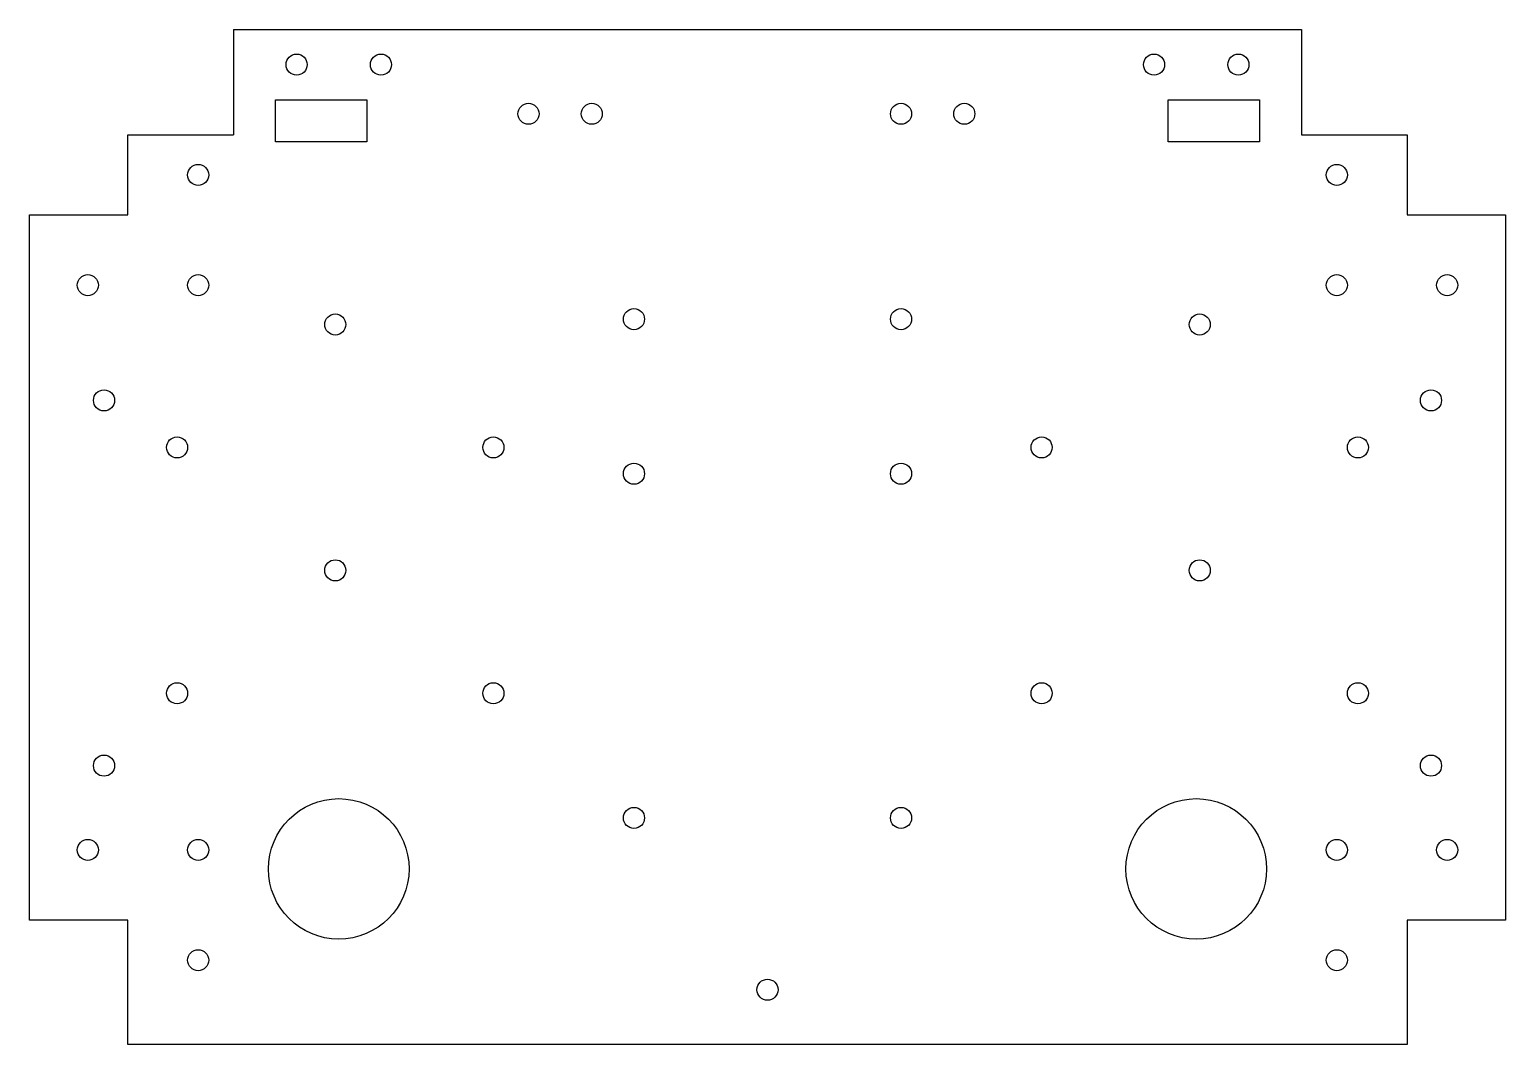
# Model space of a CAD drawing. Extents: x 105 to 315, y -191 to -46.
import ezdxf

# ---------------------------------------------------------------- set-up
doc = ezdxf.new("R2010")
doc.units = 0

# ---------------------------------------------------------------- blocks, each defined once
blk = doc.blocks.new('Ortho1')
at = {"color": 0, "linetype": 'BYBLOCK'}
for p, q in [((29, 144.5), (181, 144.5)), ((29, 144.5), (29, 129.5)), ((181, 144.5), (181, 129.5)), ((35, 134.5), (48, 134.5)), ((35, 128.5), (35, 134.5)), ((48, 134.5), (48, 128.5)), ((162, 134.5), (175, 134.5)), ((162, 128.5), (162, 134.5)), ((175, 134.5), (175, 128.5)), ((14, 118.1), (14, 129.5)), ((14, 129.5), (29, 129.5)), ((48, 128.5), (35, 128.5)), ((175, 128.5), (162, 128.5)), ((181, 129.5), (196, 129.5)), ((196, 129.5), (196, 118.1)), ((0, 17.7), (0, 118.1)), ((0, 118.1), (14, 118.1)), ((196, 118.1), (210, 118.1)), ((210, 118.1), (210, 17.7)), ((14, 17.7), (0, 17.7)), ((14, 0), (14, 17.7)), ((210, 17.7), (196, 17.7)), ((196, 17.7), (196, 0)), ((196, 0), (14, 0))]:
    blk.add_line(p, q, dxfattribs=at)
for centre, radius in [((38, 139.5), 1.5), ((50, 139.5), 1.5), ((160, 139.5), 1.5), ((172, 139.5), 1.5), ((71, 132.5), 1.5), ((80, 132.5), 1.5), ((124, 132.5), 1.5), ((133, 132.5), 1.5), ((24, 123.8), 1.5), ((186, 123.8), 1.5), ((8.3, 108.1), 1.5), ((24, 108.1), 1.5), ((186, 108.1), 1.5), ((201.7, 108.1), 1.5), ((43.5, 102.5), 1.5), ((86, 103.26), 1.5), ((124, 103.26), 1.5), ((166.5, 102.5), 1.5), ((10.6, 91.7), 1.5), ((199.4, 91.7), 1.5), ((21, 85), 1.5), ((66, 85), 1.5), ((144, 85), 1.5), ((189, 85), 1.5), ((86, 81.26), 1.5), ((124, 81.26), 1.5), ((43.5, 67.5), 1.5), ((166.5, 67.5), 1.5), ((21, 50), 1.5), ((66, 50), 1.5), ((144, 50), 1.5), ((189, 50), 1.5), ((10.6, 39.7), 1.5), ((199.4, 39.7), 1.5), ((44, 25), 10), ((86, 32.26), 1.5), ((124, 32.26), 1.5), ((166, 25), 10), ((8.3, 27.7), 1.5), ((24, 27.7), 1.5), ((186, 27.7), 1.5), ((201.7, 27.7), 1.5), ((24, 12), 1.5), ((186, 12), 1.5), ((105, 7.8), 1.5)]:
    blk.add_circle(centre, radius, dxfattribs=at)

msp = doc.modelspace()

# ---------------------------------------------------------------- block references
msp.add_blockref('Ortho1', (105, -190.75))

doc.saveas('drawing.dxf')
